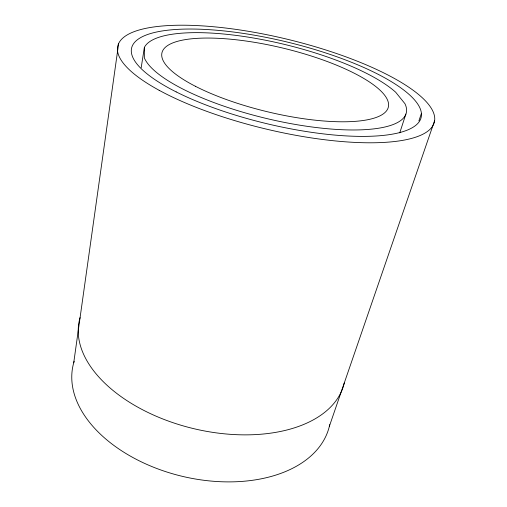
<?xml version="1.0" encoding="UTF-8"?>
<svg xmlns="http://www.w3.org/2000/svg" width="507" height="507" viewBox="0 0 507 507"><rect width="100%" height="100%" fill="white"/><g stroke="black" fill="none" stroke-linecap="round" stroke-linejoin="round"><path stroke-width="0.76" d="M144.362 47.436L144.337 57.849A135.109 38.126 13.5 0 0 293.927 124.19A135.109 38.126 13.5 0 0 404.941 103.701L395.72 92.268A135.109 38.126 13.5 0 0 256.859 38.602A135.109 38.126 13.5 0 0 144.362 47.436L141.187 67.742M73.724 362.778L118.651 43.488M399.75 132.878L405.866 114.075M418.902 120.881L421.412 113.391M329.398 426.178L434.657 120.476M344.266 382.981A136.104 79.174 13.5 0 1 191.798 428.187A136.104 79.174 13.5 0 1 80.074 317.636M329.734 424.657A131.725 83.091 13.5 0 1 180.403 475.87A131.725 83.091 13.5 0 1 74.161 361.295M159.16 90.303A162.804 46.137 13.5 0 0 427.433 131.471A162.804 46.137 13.5 0 0 241.649 30.224A162.804 46.137 13.5 0 0 159.16 90.303M176.189 91.906A148.862 42.075 13.5 0 0 417.35 123.917A148.862 42.075 13.5 0 0 235.622 32.315A148.862 42.075 13.5 0 0 176.189 91.906M195.341 86.247A116.401 32.759 13.5 0 0 384.94 112.548A116.401 32.759 13.5 0 0 245.369 40.934A116.401 32.759 13.5 0 0 195.341 86.247"/></g></svg>
